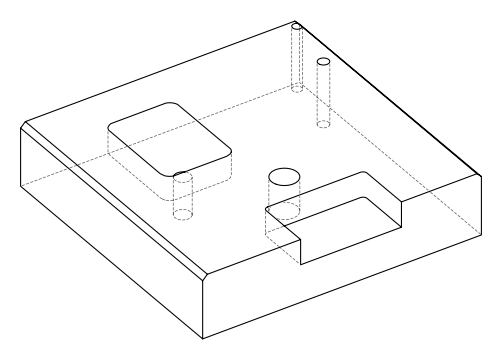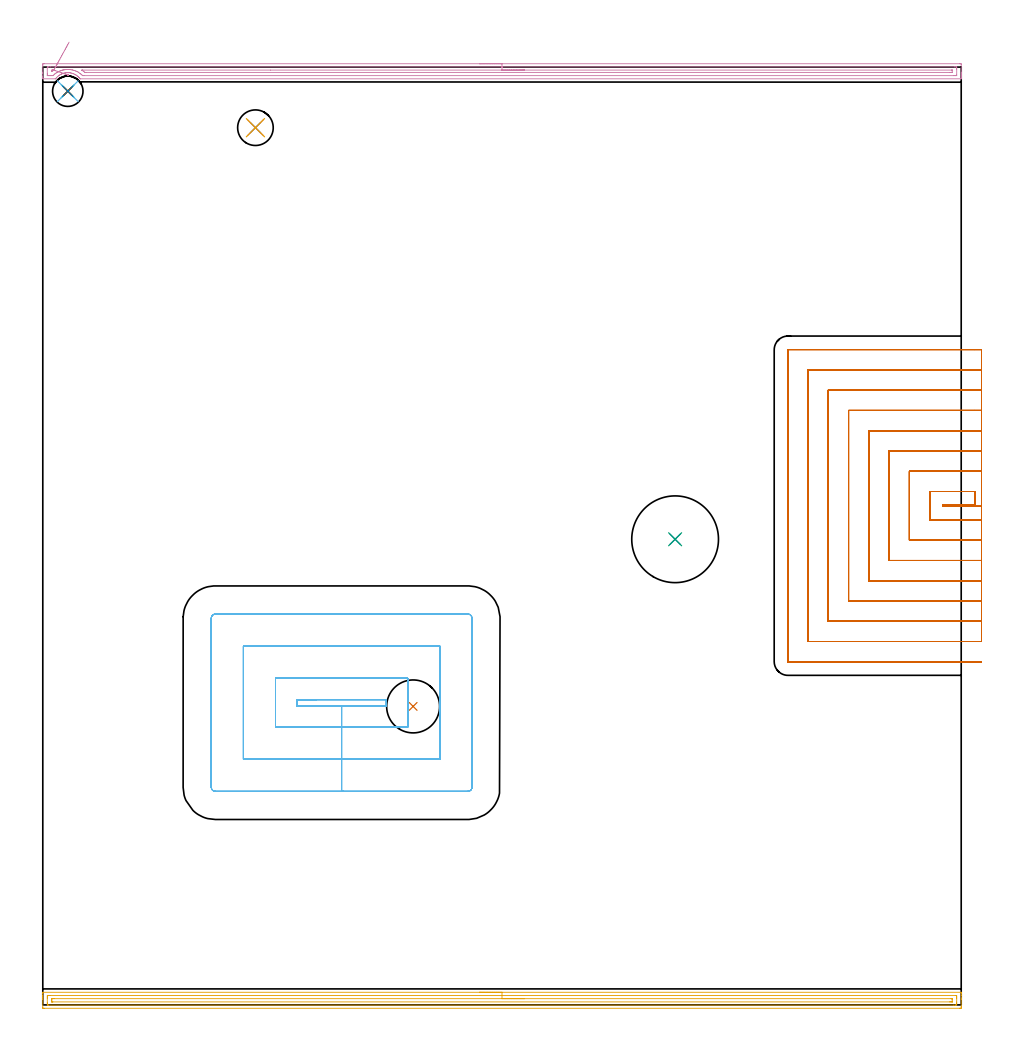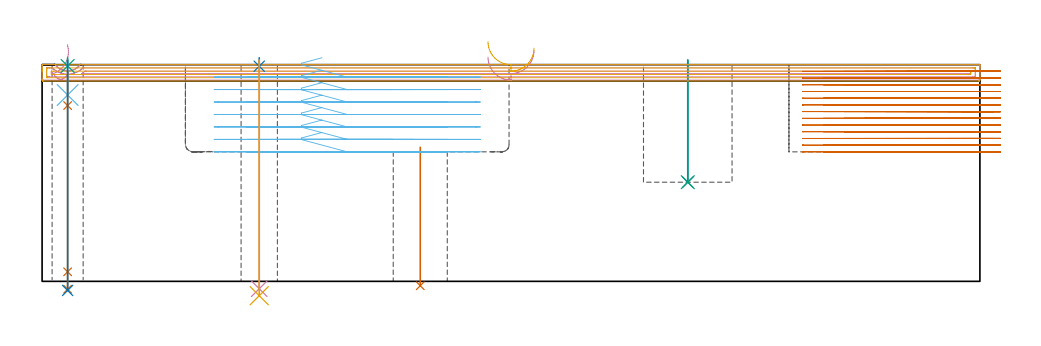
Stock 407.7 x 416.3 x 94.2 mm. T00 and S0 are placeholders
(PLAN: 14 operations, 10 tool changes, 104.8 min)
(1 INDEXABLE_INSERT_DRILL_THROUGH_HOLE_FROM_SOLID | STEP1HOLE | NXT0302_018 | 0.25 min | 40809 mm3)
(2 INDEXABLE_INSERT_DRILL_BLIND_HOLE_FROM_SOLID | STEP1POCKET | NXT0302_018 | 0.21 min | 22020 mm3)
(3 DRILL_TO_ENLARGE_BLIND_HOLE | STEP1POCKET | UGT0301_384 | 0.21 min | 37436 mm3)
(4 AREA_MILL | FG_CHAMFER_SURFACE | UGT0205_001 | 10.04 min | 9150 mm3)
(5 AREA_MILL_1 | FG_CHAMFER_SURFACE_1 | UGT0205_001 | 9.97 min | 10275 mm3)
(6 MILL_RECTANGULAR_POCKET | POCKET_RECTANGULAR_STRAIGHT | NXT0201_007 | Follow Part, ap 6.25, ae 75% | 14.17 min | 528859 mm3)
(7 MILL_SLOT | SLOT_PARTIAL_RECTANGULAR | NXT0201_011 | Follow Part, ap 3, ae 75% | 68.15 min | 473158 mm3)
(8 SPOT_DRILL | STEP1HOLE_1 | NXT0321_9005460120000 | 0.03 min | 0 mm3)
(9 SPOT_DRILL_1 | STEP1HOLE_2 | NXT0321_9005460120000 | 0.03 min | 35 mm3)
(10 DRILL_THROUGH_HOLE_INTO_CENTER | STEP1HOLE_1 | NXT0301_065 | 0.4 min | 6477 mm3)
(11 DRILL_TO_ENLARGE_THROUGH_HOLE | STEP1HOLE_1 | UGT0301_240 | 0.41 min | 11946 mm3)
(12 DRILL_BLIND_HOLE_INTO_CENTER | STEP1HOLE_2 | NXT0301_059 | 0.06 min | 713 mm3)
(13 GUN_DRILL_THROUGH_HOLE | STEP1HOLE_2 | UGT0307_005 | 0.47 min | 4419 mm3)
(14 DRILL_TO_ENLARGE_THROUGH_HOLE_1 | STEP1HOLE_2 | NXT0301_102 | 0.4 min | 8250 mm3)
(TOOL NXT0302_018 | Index. Insert Drill 23.5mm [880-D2350L25-03] | D23.5 PA176 FL71 Z2)
(TOOL UGT0301_384 | Twist Drill Flat Bottom 38.5 mm | D38.5 PA180 FL175 Z2)
(TOOL UGT0205_001 | Chamfer Mill 20 x 3 x 45 deg. | D20 FL50 Z2)
(TOOL NXT0201_007 | ENDMILL 25mm [R216.25-25050GCK54P 1620] | D25 R3 FL54 Z5)
(TOOL NXT0201_011 | ENDMILL 12mm [2P460-1200-NA 1630] | D12 FL38 Z6)
(TOOL NXT0321_9005460120000 | NC Spot Drill, 142deg, 12mm, Carbide, Uncoated | D12 PA142 FL30 Z2)
(TOOL NXT0301_065 | Carbide Drill 9.4mm [860.1-0940-075A1-MM 2214] | D9.4 PA140 FL98 Z2)
(TOOL UGT0301_240 | Twist Drill 15.8 mm | D15.8 PA118 FL120 Z2)
(TOOL NXT0301_059 | Carbide Drill 8.8mm [860.1-0880-026A1-MM 2214] | D8.8 PA140 FL47 Z2)
(TOOL UGT0307_005 | Gun Drill 8.3 mm | D8.3 PA130 FL24 Z1)
(TOOL NXT0301_102 | Carbide Drill 13.5mm [860.1-1350-108A1-MM 2214] | D13.5 PA140 FL123 Z2)
(OP 1 INDEXABLE_INSERT_DRILL_THROUGH_HOLE_FROM_SOLID)
G17 G21 G94 G90
T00 M6
G54
G17 G0 G90 X164.4 Y132.5 S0 M3
G43 Z104.2 H1
G94 G81 G98 Z-1.91 F250. R58.3
G80
M5
M2
(OP 2 INDEXABLE_INSERT_DRILL_BLIND_HOLE_FROM_SOLID)
G17 G21 G94 G90
T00 M6
G54
G17 G0 G90 X280.7 Y206.7 S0 M3
G43 Z104.2 H1
G94 G81 G98 Z43.1 F250. R96.2
G80
M5
M2
(OP 3 DRILL_TO_ENLARGE_BLIND_HOLE)
G17 G21 G94 G90
T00 M6
G54
G17 G0 G90 X280.7 Y206.7 S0 M3
G43 Z104.2 H0
G94 G81 G98 Z43.1 F250. R96.2
G80
M5
M2
(OP 4 AREA_MILL)
G17 G21 G94 G90
T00 M6
G54
G17 G0 G90 X193.85 Y417.8 S1061 M3
G43 Z104.2 H0
Z97.5
G94 G1 X193.888 Z96.628 F250.
X194.002 Z95.764
X194.191 Z94.912
X194.453 Z94.08
X194.787 Z93.274
X195.19 Z92.5
X195.659 Z91.764
X196.19 Z91.072
X196.779 Z90.429
X197.422 Z89.84
X198.114 Z89.308
X198.85 Z88.84
X199.624 Z88.437
X200.43 Z88.103
X201.262 Z87.841
X202.114 Z87.652
X202.978 Z87.538
X203.85 Z87.5
X407.082
X407.39 Y417.798
X407.69 Y417.794 Z87.503
X407.7 Y417.498 Z87.799
Y414.015 Z91.279
Y413.477 Z91.819
Y413.144 Z92.152
Y412.606 Z92.689
Y412.273 Z93.022
Y411.606 Z93.693
Y411.331 Z93.968
X407.698 Y411.214 Z94.078
X407.69 Y411.103 Z94.188
X407.529 Y411.1 Z94.2
X16.698
X16.543 Y411.103 Z94.189
X16.486 Y411.165 Z94.13
X16.339 Y411.343 Z93.957
X16.289 Y411.402 Z93.897
X16.195 Y411.515 Z93.784
X15.892 Y411.849 Z93.449
X15.785 Y411.955 Z93.343
X15.674 Y412.059 Z93.239
X15.342 Y412.339 Z92.96
X15.093 Y412.531 Z92.768
X14.999 Y412.604 Z92.695
X14.911 Y412.662 Z92.636
X14.733 Y412.781 Z92.517
X14.459 Y412.948 Z92.347
X14.106 Y413.135 Z92.163
X13.662 Y413.334 Z91.965
X13.514 Y413.389 Z91.91
X13.213 Y413.5 Z91.795
X13.124 Y413.524 Z91.768
X12.768 Y413.63 Z91.669
X12.32 Y413.729 Z91.569
X12.231 Y413.741 Z91.554
X11.886 Y413.795 Z91.502
X11.64 Y413.82 Z91.478
X11.45 Y413.839 Z91.458
X11.338 Y413.84 Z91.455
X11.297 Y413.842
X11.294
X11.244 Z91.452
X11.048 Y413.844 Z91.451
X11.014 Y413.843 Z91.453
X11.012
X10.75 Y413.838 Z91.455
X10.741 Y413.837 Z91.456
X10.586 Y413.825 Z91.472
X10.534 Y413.82 Z91.477
X10.444 Y413.808 Z91.487
X10.087 Y413.764 Z91.534
X9.641 Y413.682 Z91.617
X9.193 Y413.564 Z91.734
X8.748 Y413.416 Z91.881
X8.658 Y413.377 Z91.917
X8.422 Y413.281 Z92.017
X8.298 Y413.229 Z92.069
X7.855 Y413.014 Z92.284
X7.764 Y412.963 Z92.334
X7.739 Y412.949 Z92.349
X7.345 Y412.698 Z92.601
X6.962 Y412.425 Z92.874
X6.534 Y412.058 Z93.239
X6.069 Y411.59 Z93.708
X5.824 Y411.298 Z94.
X5.715 Y411.167 Z94.129
X5.704 Y411.152 Z94.143
X5.657 Y411.103 Z94.189
X5.531 Y411.1 Z94.2
X0.171
X0.01 Y411.103 Z94.188
X0.002 Y411.214 Z94.078
X0. Y411.331 Z93.968
Y411.606 Z93.693
Y412.273 Z93.022
Y413.477 Z91.819
Y414.015 Z91.279
Y417.229 Z88.068
X0.003 Y417.498 Z87.799
X0.01 Y417.794 Z87.503
X0.31 Y417.798 Z87.5
X0.618 Y417.8
X203.85
Y416.386 Z88.914
X404.65
X405.296 Y416.385 Z88.915
X405.546 Y416.383 Z88.917
X405.649 Y416.379 Z88.921
X405.691 Y416.375 Z88.925
X405.693 Y416.353 Z88.947
X405.698 Y416.235 Z89.065
X405.7 Y415.756 Z89.544
Y415.362 Z89.938
X405.698 Y412.751 Z92.549
X405.694 Y412.618 Z92.682
X405.689 Y412.521 Z92.779
X405.618 Y412.52 Z92.78
X405.296 Y412.516 Z92.784
X405.048 Y412.515 Z92.785
X404.402 Y412.514 Z92.786
X18.237 Y412.515 Z92.785
X17.914 Y412.516 Z92.784
X17.753 Y412.519 Z92.781
X17.677 Y412.521 Z92.779
X17.591 Y412.599 Z92.701
X17.305 Y412.868 Z92.432
X16.985 Y413.144 Z92.156
X16.698 Y413.378 Z91.922
X16.485 Y413.54 Z91.76
X15.853 Y413.967 Z91.333
X15.804 Y413.997 Z91.303
X15.773 Y414.015 Z91.285
X15.211 Y414.306 Z90.994
X14.911 Y414.441 Z90.859
X14.619 Y414.568 Z90.732
X14.163 Y414.744 Z90.556
X14.018 Y414.791 Z90.509
X13.702 Y414.885 Z90.415
X13.124 Y415.026 Z90.274
X12.936 Y415.069 Z90.231
X12.231 Y415.182 Z90.118
X11.889 Y415.218 Z90.082
X11.596 Y415.244 Z90.056
X11.338 Y415.25 Z90.05
X10.961 Y415.252 Z90.048
X10.444 Y415.232 Z90.068
X10.123 Y415.199 Z90.101
X9.551 Y415.12 Z90.18
X9.348 Y415.083 Z90.217
X9.034 Y415.022 Z90.278
X8.658 Y414.932 Z90.368
X8.62 Y414.922 Z90.378
X8.483 Y414.885 Z90.415
X7.944 Y414.71 Z90.59
X7.868 Y414.684 Z90.616
X7.764 Y414.643 Z90.657
X7.314 Y414.454 Z90.846
X6.871 Y414.245 Z91.055
X6.714 Y414.168 Z91.132
X6.437 Y414.015 Z91.285
X6.157 Y413.84 Z91.46
X5.978 Y413.722 Z91.578
X5.634 Y413.478 Z91.822
X5.496 Y413.377 Z91.923
X5.209 Y413.144 Z92.156
X5.142 Y413.087 Z92.213
X5.084 Y413.036 Z92.264
X4.688 Y412.659 Z92.641
X4.616 Y412.591 Z92.709
X4.57 Y412.549 Z92.751
X4.544 Y412.528 Z92.772
X4.512 Y412.521 Z92.779
X4.191 Y412.517 Z92.783
X3.943 Y412.515 Z92.785
X3.298 Y412.514 Z92.786
X3.05
X2.404 Y412.515 Z92.785
X2.154 Y412.517 Z92.783
X2.051 Y412.521 Z92.779
X2.01 Y412.525 Z92.775
X2.008 Y412.547 Z92.753
X2.002 Y412.665 Z92.635
X2. Y413.144 Z92.156
Y413.538 Z91.762
X2.002 Y416.149 Z89.151
X2.006 Y416.282 Z89.018
X2.011 Y416.379 Z88.921
X2.082 Y416.38 Z88.92
X2.404 Y416.384 Z88.916
X2.652 Y416.385 Z88.915
X3.298 Y416.386 Z88.914
X203.85
Y414.972 Z90.328
X403.509 Y414.971 Z90.329
X403.597 Y414.969 Z90.331
X403.655 Y414.966 Z90.334
X403.69 Y414.963 Z90.337
X403.693 Y414.947 Z90.353
X403.696 Y414.885 Z90.415
X403.698 Y414.701 Z90.599
X403.69 Y414.015 Z91.285
X403.677 Y413.935 Z91.365
X403.594 Y413.931 Z91.369
X403.509 Y413.93 Z91.37
X402.704 Y413.928 Z91.372
X19.289 Y413.929 Z91.371
X19.113 Y413.93 Z91.37
X18.759 Y413.935 Z91.365
X18.676 Y413.937 Z91.363
X18.663 Y413.945 Z91.355
X18.633 Y413.967 Z91.333
X18.574 Y414.015 Z91.285
X18.484 Y414.088 Z91.212
X18.063 Y414.425 Z90.875
X17.591 Y414.752 Z90.548
X17.398 Y414.885 Z90.415
X17.299 Y414.956 Z90.344
X17.415 Y414.965 Z90.335
X17.505 Y414.969 Z90.331
X17.591 Y414.971 Z90.329
X101.04 Y414.972 Z90.328
X203.85
X204.722 Z90.366
X205.587 Z90.48
X206.438 Z90.669
X207.27 Z90.932
X208.076 Z91.265
X208.85 Z91.668
X209.586 Z92.137
X210.278 Z92.668
X210.921 Z93.257
X211.51 Z93.901
X212.042 Z94.593
X212.51 Z95.328
X212.913 Z96.102
X213.247 Z96.908
X213.509 Z97.74
X213.698 Z98.592
X213.812 Z99.457
X213.85 Z100.328
G0 Z104.2
X11.672 Y427.352
Z91.255
G1 X11.383 Y426.822 Z90.625
X11.069 Y426.246 Z90.05
X10.732 Y425.628 Z89.534
X10.375 Y424.973 Z89.082
X10. Y424.286 Z88.697
X9.61 Y423.572 Z88.381
X9.209 Y422.837 Z88.137
X8.799 Y422.086 Z87.967
X8.384 Y421.324 Z87.873
X7.966 Y420.559 Z87.854
X7.549 Y419.795 Z87.912
X7.136 Y419.038 Z88.045
X6.73 Y418.294 Z88.253
X6.334 Y417.569 Z88.533
X5.952 Y416.868 Z88.885
X5.586 Y416.197 Z89.305
X5.238 Y415.56 Z89.79
X4.913 Y414.963 Z90.337
X4.911 Y414.961 Z90.339
X4.87 Y414.93 Z90.37
X4.443 Y414.64 Z90.66
X4.01 Y414.344 Z90.956
X4.009 Y414.699 Z90.601
X4.01 Y414.885 Z90.415
X4.023 Y414.965 Z90.335
X4.106 Y414.969 Z90.331
X4.191 Y414.971 Z90.329
X4.28
X4.456
X4.81 Y414.968 Z90.332
X4.909 Y414.965 Z90.335
X4.913 Y414.963 Z90.337
X5.685 Y414.697 Z90.643
X6.428 Y414.44 Z91.02
X7.138 Y414.194 Z91.464
X7.808 Y413.963 Z91.972
X8.435 Y413.746 Z92.539
X9.012 Y413.547 Z93.163
X9.535 Y413.366 Z93.837
X10.001 Y413.205 Z94.556
X10.406 Y413.065 Z95.316
X10.747 Y412.947 Z96.111
X11.021 Y412.852 Z96.934
X11.226 Y412.781 Z97.779
X11.361 Y412.735 Z98.639
X11.424 Y412.713 Z99.509
X11.415 Y412.716 Z100.381
X11.335 Y412.744 Z101.25
X11.184 Y412.796 Z102.107
X10.962 Y412.873 Z102.947
G0 Z104.2
M5
M2
(OP 5 AREA_MILL_1)
G17 G21 G94 G90
T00 M6
G54
G17 G0 G90 X193.85 Y5.6 S1061 M3
G43 Z104.2 H0
G94 G1 X193.888 Z103.328 F250.
X194.002 Z102.463
X194.191 Z101.612
X194.453 Z100.78
X194.787 Z99.974
X195.19 Z99.2
X195.658 Z98.464
X196.19 Z97.772
X196.779 Z97.129
X197.422 Z96.539
X198.114 Z96.008
X198.85 Z95.54
X199.624 Z95.137
X200.43 Z94.803
X201.262 Z94.541
X202.114 Z94.352
X202.978 Z94.238
X203.85 Z94.2
X407.533
X407.69 Y5.605 Z94.195
X407.692 Y5.592 Z94.183
X407.7 Y5.246 Z93.845
Y4.931 Z93.531
Y4.256 Z92.85
Y3.036 Z91.632
Y2.491 Z91.085
Y-0.766 Z87.831
X407.697 Y-1.038 Z87.559
X407.691 Y-1.491 Z87.106
X407.545 Y-1.495 Z87.103
X407.082 Y-1.5 Z87.1
X0.618
X0.155 Y-1.495 Z87.103
X0.009 Y-1.491 Z87.106
X0. Y-1.038 Z87.559
Y2.491 Z91.085
Y3.036 Z91.632
Y3.373 Z91.969
Y3.918 Z92.514
Y4.256 Z92.85
Y5.246 Z93.846
X0.008 Y5.592 Z94.183
X0.01 Y5.605 Z94.195
X0.167 Y5.6 Z94.2
X203.85
Y4.186 Z92.786
X405.296 Y4.185 Z92.785
X405.367
X405.671 Y4.179 Z92.779
X405.69 Y4.08 Z92.68
X405.697 Y3.859 Z92.459
X405.699 Y3.373 Z91.973
X405.7 Y2.974 Z91.574
Y1.21 Z89.81
X405.699 Y0.727 Z89.327
X405.698 Y0.33 Z88.93
X405.69 Y-0.065 Z88.535
X405.296 Y-0.082 Z88.518
X405.224 Y-0.084 Z88.516
X404.402 Y-0.086 Z88.514
X2.404 Y-0.085 Z88.515
X2.333
X2.029 Y-0.079 Z88.521
X2.01 Y0.02 Z88.62
X2.003 Y0.241 Z88.841
X2.001 Y0.727 Z89.327
X2. Y1.126 Z89.726
Y2.89 Z91.49
X2.001 Y3.373 Z91.973
X2.002 Y3.77 Z92.37
X2.01 Y4.165 Z92.765
X2.404 Y4.182 Z92.782
X2.477 Y4.184 Z92.784
X3.298 Y4.186 Z92.786
X203.85
Y2.771 Z91.371
X403.225
X403.509 Y2.77 Z91.37
X403.603 Y2.768 Z91.368
X403.677 Y2.765 Z91.365
X403.69 Y2.762 Z91.362
X403.694 Y2.733 Z91.333
X403.697 Y2.68 Z91.28
X403.699 Y2.491 Z91.091
X403.7 Y2.303 Z90.903
Y1.609 Z90.209
X403.699 Y1.421 Z90.021
X403.694 Y1.358 Z89.958
X403.69 Y1.339 Z89.939
X403.683 Y1.335 Z89.935
X403.651 Y1.333 Z89.933
X403.509 Y1.33 Z89.93
X402.9 Y1.329 Z89.929
X402.616 Y1.328 Z89.928
X4.475 Y1.329 Z89.929
X4.191 Y1.33 Z89.93
X4.097 Y1.332 Z89.932
X4.023 Y1.335 Z89.935
X4.01 Y1.338 Z89.938
X4.006 Y1.367 Z89.967
X4.003 Y1.42 Z90.02
X4.001 Y1.609 Z90.209
X4. Y1.797 Z90.397
Y2.491 Z91.091
X4.001 Y2.679 Z91.279
X4.006 Y2.742 Z91.342
X4.01 Y2.761 Z91.361
X4.017 Y2.765 Z91.365
X4.049 Y2.767 Z91.367
X4.191 Y2.77 Z91.37
X4.801 Y2.771 Z91.371
X5.084
X203.85
X204.722 Z91.41
X205.586 Z91.523
X206.438 Z91.712
X207.27 Z91.975
X208.076 Z92.308
X208.85 Z92.711
X209.586 Z93.18
X210.278 Z93.711
X210.921 Z94.3
X211.51 Z94.944
X212.042 Z95.636
X212.51 Z96.371
X212.913 Z97.145
X213.247 Z97.951
X213.509 Z98.783
X213.698 Z99.635
X213.812 Z100.5
X213.85 Z101.371
G0 Z104.2
M5
M2
(OP 6 MILL_RECTANGULAR_POCKET)
G17 G21 G94 G90
T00 M6
G54
G17 G0 G90 X121.652 Y135.5 S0 M3
G43 Z104.2 H1
Z97.2
G94 G1 X112.8 Z94.828 F250.
Y132.8 Z94.104
X132.65 Z88.786
X152.5 F500.
Y135.5
X112.8
Y132.8
X132.65
Y123.3
X162.
Y145.
X103.3
Y123.3
X132.65
Y109.05
X176.25
Y159.25
X89.05
Y109.05
X132.65
Y94.8
X188.7
G3 X190.5 Y96.6 R1.8
G1 Y171.7
G3 X188.7 Y173.5 R1.8
G1 X76.6
G3 X74.8 Y171.7 R1.8
G1 Y96.6
G3 X76.6 Y94.8 R1.8
G1 X132.65
X133.65
G0 X121.652 Y135.5 Z91.786
G1 X112.8 Z89.414 F250.
Y132.8 Z88.69
X132.65 Z83.371
X152.5 F500.
Y135.5
X112.8
Y132.8
X132.65
Y123.3
X162.
Y145.
X103.3
Y123.3
X132.65
Y109.05
X176.25
Y159.25
X89.05
Y109.05
X132.65
Y94.8
X188.7
G3 X190.5 Y96.6 R1.8
G1 Y171.7
G3 X188.7 Y173.5 R1.8
G1 X76.6
G3 X74.8 Y171.7 R1.8
G1 Y96.6
G3 X76.6 Y94.8 R1.8
G1 X132.65
X133.65
G0 X121.652 Y135.5 Z86.371
G1 X112.8 Z83.999 F250.
Y132.8 Z83.276
X132.65 Z77.957
X152.5 F500.
Y135.5
X112.8
Y132.8
X132.65
Y123.3
X162.
Y145.
X103.3
Y123.3
X132.65
Y109.05
X176.25
Y159.25
X89.05
Y109.05
X132.65
Y94.8
X188.7
G3 X190.5 Y96.6 R1.8
G1 Y171.7
G3 X188.7 Y173.5 R1.8
G1 X76.6
G3 X74.8 Y171.7 R1.8
G1 Y96.6
G3 X76.6 Y94.8 R1.8
G1 X132.65
X133.65
G0 X121.652 Y135.5 Z80.957
G1 X112.8 Z78.585 F250.
Y132.8 Z77.862
X132.65 Z72.543
X152.5 F500.
Y135.5
X112.8
Y132.8
X132.65
Y123.3
X162.
Y145.
X103.3
Y123.3
X132.65
Y109.05
X176.25
Y159.25
X89.05
Y109.05
X132.65
Y94.8
X188.7
G3 X190.5 Y96.6 R1.8
G1 Y171.7
G3 X188.7 Y173.5 R1.8
G1 X76.6
G3 X74.8 Y171.7 R1.8
G1 Y96.6
G3 X76.6 Y94.8 R1.8
G1 X132.65
X133.65
G0 X121.652 Y135.5 Z75.543
G1 X112.8 Z73.171 F250.
Y132.8 Z72.447
X132.65 Z67.129
X152.5 F500.
Y135.5
X112.8
Y132.8
X132.65
Y123.3
X162.
Y145.
X103.3
Y123.3
X132.65
Y109.05
X176.25
Y159.25
X89.05
Y109.05
X132.65
Y94.8
X188.7
G3 X190.5 Y96.6 R1.8
G1 Y171.7
G3 X188.7 Y173.5 R1.8
G1 X76.6
G3 X74.8 Y171.7 R1.8
G1 Y96.6
G3 X76.6 Y94.8 R1.8
G1 X132.65
X133.65
G0 X121.652 Y135.5 Z70.129
G1 X112.8 Z67.757 F250.
Y132.8 Z67.033
X132.65 Z61.714
X152.5 F500.
Y135.5
X112.8
Y132.8
X132.65
Y123.3
X162.
Y145.
X103.3
Y123.3
X132.65
Y109.05
X176.25
Y159.25
X89.05
Y109.05
X132.65
Y94.8
X188.7
G3 X190.5 Y96.6 R1.8
G1 Y171.7
G3 X188.7 Y173.5 R1.8
G1 X76.6
G3 X74.8 Y171.7 R1.8
G1 Y96.6
G3 X76.6 Y94.8 R1.8
G1 X132.65
X133.65
G0 X121.652 Y135.5 Z64.714
G1 X112.8 Z62.342 F250.
Y132.8 Z61.619
X132.65 Z56.3
X152.5 F500.
Y135.5
X112.8
Y132.8
X132.65
Y123.3
X162.
Y145.
X103.3
Y123.3
X132.65
Y109.05
X176.25
Y159.25
X89.05
Y109.05
X132.65
Y94.8
X188.7
G3 X190.5 Y96.6 R1.8
G1 Y171.7
G3 X188.7 Y173.5 R1.8
G1 X76.6
G3 X74.8 Y171.7 R1.8
G1 Y96.6
G3 X76.6 Y94.8 R1.8
G1 X132.65
X133.65
G0 Z104.2
M5
M2
(OP 7 MILL_SLOT)
G17 G21 G94 G90
T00 M6
G54
G17 G0 G90 X416.7 Y221.3 S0 M3
G43 Z104.2 H1
Z91.285
G94 G1 X413.7 F250.
X399.7 F500.
Y221.9
X413.7
Y227.9
X393.7
Y215.3
X413.7
X416.7 F250.
Y236.9
X413.7
X384.7 F500.
Y206.3
X413.7
X416.7 F250.
Y245.9
X413.7
X375.7 F500.
Y197.3
X413.7
X416.7 F250.
Y254.9
X413.7
X366.7 F500.
Y188.3
X413.7
X416.7 F250.
Y263.9
X413.7
X357.7 F500.
Y179.3
X413.7
X416.7 F250.
Y272.9
X413.7
X348.7 F500.
Y170.3
X413.7
X416.7 F250.
Y281.9
X413.7
X339.7 F500.
Y161.3
X413.7
X416.7 F250.
Y290.9
X413.7
X330.8 F500.
X330.745 Y290.895
X330.705 Y290.855
X330.7 Y290.8
Y152.4
X330.705 Y152.345
X330.745 Y152.305
X330.8 Y152.3
X413.7
X416.7 F250.
G0 Y221.3 Z88.369
G1 X413.7
X399.7 F500.
Y221.9
X413.7
Y227.9
X393.7
Y215.3
X413.7
X416.7 F250.
Y236.9
X413.7
X384.7 F500.
Y206.3
X413.7
X416.7 F250.
Y245.9
X413.7
X375.7 F500.
Y197.3
X413.7
X416.7 F250.
Y254.9
X413.7
X366.7 F500.
Y188.3
X413.7
X416.7 F250.
Y263.9
X413.7
X357.7 F500.
Y179.3
X413.7
X416.7 F250.
Y272.9
X413.7
X348.7 F500.
Y170.3
X413.7
X416.7 F250.
Y281.9
X413.7
X339.7 F500.
Y161.3
X413.7
X416.7 F250.
Y290.9
X413.7
X330.8 F500.
X330.745 Y290.895
X330.705 Y290.855
X330.7 Y290.8
Y152.4
X330.705 Y152.345
X330.745 Y152.305
X330.8 Y152.3
X413.7
X416.7 F250.
G0 Y221.3 Z85.454
G1 X413.7
X399.7 F500.
Y221.9
X413.7
Y227.9
X393.7
Y215.3
X413.7
X416.7 F250.
Y236.9
X413.7
X384.7 F500.
Y206.3
X413.7
X416.7 F250.
Y245.9
X413.7
X375.7 F500.
Y197.3
X413.7
X416.7 F250.
Y254.9
X413.7
X366.7 F500.
Y188.3
X413.7
X416.7 F250.
Y263.9
X413.7
X357.7 F500.
Y179.3
X413.7
X416.7 F250.
Y272.9
X413.7
X348.7 F500.
Y170.3
X413.7
X416.7 F250.
Y281.9
X413.7
X339.7 F500.
Y161.3
X413.7
X416.7 F250.
Y290.9
X413.7
X330.8 F500.
X330.745 Y290.895
X330.705 Y290.855
X330.7 Y290.8
Y152.4
X330.705 Y152.345
X330.745 Y152.305
X330.8 Y152.3
X413.7
X416.7 F250.
G0 Y221.3 Z82.538
G1 X413.7
X399.7 F500.
Y221.9
X413.7
Y227.9
X393.7
Y215.3
X413.7
X416.7 F250.
Y236.9
X413.7
X384.7 F500.
Y206.3
X413.7
X416.7 F250.
Y245.9
X413.7
X375.7 F500.
Y197.3
X413.7
X416.7 F250.
Y254.9
X413.7
X366.7 F500.
Y188.3
X413.7
X416.7 F250.
Y263.9
X413.7
X357.7 F500.
Y179.3
X413.7
X416.7 F250.
Y272.9
X413.7
X348.7 F500.
Y170.3
X413.7
X416.7 F250.
Y281.9
X413.7
X339.7 F500.
Y161.3
X413.7
X416.7 F250.
Y290.9
X413.7
X330.8 F500.
X330.745 Y290.895
X330.705 Y290.855
X330.7 Y290.8
Y152.4
X330.705 Y152.345
X330.745 Y152.305
X330.8 Y152.3
X413.7
X416.7 F250.
G0 Y221.3 Z79.623
G1 X413.7
X399.7 F500.
Y221.9
X413.7
Y227.9
X393.7
Y215.3
X413.7
X416.7 F250.
Y236.9
X413.7
X384.7 F500.
Y206.3
X413.7
X416.7 F250.
Y245.9
X413.7
X375.7 F500.
Y197.3
X413.7
X416.7 F250.
Y254.9
X413.7
X366.7 F500.
Y188.3
X413.7
X416.7 F250.
Y263.9
X413.7
X357.7 F500.
Y179.3
X413.7
X416.7 F250.
Y272.9
X413.7
X348.7 F500.
Y170.3
X413.7
X416.7 F250.
Y281.9
X413.7
X339.7 F500.
Y161.3
X413.7
X416.7 F250.
Y290.9
X413.7
X330.8 F500.
X330.745 Y290.895
X330.705 Y290.855
X330.7 Y290.8
Y152.4
X330.705 Y152.345
X330.745 Y152.305
X330.8 Y152.3
X413.7
X416.7 F250.
G0 Y221.3 Z76.708
G1 X413.7
X399.7 F500.
Y221.9
X413.7
Y227.9
X393.7
Y215.3
X413.7
X416.7 F250.
Y236.9
X413.7
X384.7 F500.
Y206.3
X413.7
X416.7 F250.
Y245.9
X413.7
X375.7 F500.
Y197.3
X413.7
X416.7 F250.
Y254.9
X413.7
X366.7 F500.
Y188.3
X413.7
X416.7 F250.
Y263.9
X413.7
X357.7 F500.
Y179.3
X413.7
X416.7 F250.
Y272.9
X413.7
X348.7 F500.
Y170.3
X413.7
X416.7 F250.
Y281.9
X413.7
X339.7 F500.
Y161.3
X413.7
X416.7 F250.
Y290.9
X413.7
X330.8 F500.
X330.745 Y290.895
X330.705 Y290.855
X330.7 Y290.8
Y152.4
X330.705 Y152.345
X330.745 Y152.305
X330.8 Y152.3
X413.7
X416.7 F250.
G0 Y221.3 Z73.792
G1 X413.7
X399.7 F500.
Y221.9
X413.7
Y227.9
X393.7
Y215.3
X413.7
X416.7 F250.
Y236.9
X413.7
X384.7 F500.
Y206.3
X413.7
X416.7 F250.
Y245.9
X413.7
X375.7 F500.
Y197.3
X413.7
X416.7 F250.
Y254.9
X413.7
X366.7 F500.
Y188.3
X413.7
X416.7 F250.
Y263.9
X413.7
X357.7 F500.
Y179.3
X413.7
X416.7 F250.
Y272.9
X413.7
X348.7 F500.
Y170.3
X413.7
X416.7 F250.
Y281.9
X413.7
X339.7 F500.
Y161.3
X413.7
X416.7 F250.
Y290.9
X413.7
X330.8 F500.
X330.745 Y290.895
X330.705 Y290.855
X330.7 Y290.8
Y152.4
X330.705 Y152.345
X330.745 Y152.305
X330.8 Y152.3
X413.7
X416.7 F250.
G0 Y221.3 Z70.877
G1 X413.7
X399.7 F500.
Y221.9
X413.7
Y227.9
X393.7
Y215.3
X413.7
X416.7 F250.
Y236.9
X413.7
X384.7 F500.
Y206.3
X413.7
X416.7 F250.
Y245.9
X413.7
X375.7 F500.
Y197.3
X413.7
X416.7 F250.
Y254.9
X413.7
X366.7 F500.
Y188.3
X413.7
X416.7 F250.
Y263.9
X413.7
X357.7 F500.
Y179.3
X413.7
X416.7 F250.
Y272.9
X413.7
X348.7 F500.
Y170.3
X413.7
X416.7 F250.
Y281.9
X413.7
X339.7 F500.
Y161.3
X413.7
X416.7 F250.
Y290.9
X413.7
X330.8 F500.
X330.745 Y290.895
X330.705 Y290.855
X330.7 Y290.8
Y152.4
X330.705 Y152.345
X330.745 Y152.305
X330.8 Y152.3
X413.7
X416.7 F250.
G0 Y221.3 Z67.962
G1 X413.7
X399.7 F500.
Y221.9
X413.7
Y227.9
X393.7
Y215.3
X413.7
X416.7 F250.
Y236.9
X413.7
X384.7 F500.
Y206.3
X413.7
X416.7 F250.
Y245.9
X413.7
X375.7 F500.
Y197.3
X413.7
X416.7 F250.
Y254.9
X413.7
X366.7 F500.
Y188.3
X413.7
X416.7 F250.
Y263.9
X413.7
X357.7 F500.
Y179.3
X413.7
X416.7 F250.
Y272.9
X413.7
X348.7 F500.
Y170.3
X413.7
X416.7 F250.
Y281.9
X413.7
X339.7 F500.
Y161.3
X413.7
X416.7 F250.
Y290.9
X413.7
X330.8 F500.
X330.745 Y290.895
X330.705 Y290.855
X330.7 Y290.8
Y152.4
X330.705 Y152.345
X330.745 Y152.305
X330.8 Y152.3
X413.7
X416.7 F250.
G0 Y221.3 Z65.046
G1 X413.7
X399.7 F500.
Y221.9
X413.7
Y227.9
X393.7
Y215.3
X413.7
X416.7 F250.
Y236.9
X413.7
X384.7 F500.
Y206.3
X413.7
X416.7 F250.
Y245.9
X413.7
X375.7 F500.
Y197.3
X413.7
X416.7 F250.
Y254.9
X413.7
X366.7 F500.
Y188.3
X413.7
X416.7 F250.
Y263.9
X413.7
X357.7 F500.
Y179.3
X413.7
X416.7 F250.
Y272.9
X413.7
X348.7 F500.
Y170.3
X413.7
X416.7 F250.
Y281.9
X413.7
X339.7 F500.
Y161.3
X413.7
X416.7 F250.
Y290.9
X413.7
X330.8 F500.
X330.745 Y290.895
X330.705 Y290.855
X330.7 Y290.8
Y152.4
X330.705 Y152.345
X330.745 Y152.305
X330.8 Y152.3
X413.7
X416.7 F250.
G0 Y221.3 Z62.131
G1 X413.7
X399.7 F500.
Y221.9
X413.7
Y227.9
X393.7
Y215.3
X413.7
X416.7 F250.
Y236.9
X413.7
X384.7 F500.
Y206.3
X413.7
X416.7 F250.
Y245.9
X413.7
X375.7 F500.
Y197.3
X413.7
X416.7 F250.
Y254.9
X413.7
X366.7 F500.
Y188.3
X413.7
X416.7 F250.
Y263.9
X413.7
X357.7 F500.
Y179.3
X413.7
X416.7 F250.
Y272.9
X413.7
X348.7 F500.
Y170.3
X413.7
X416.7 F250.
Y281.9
X413.7
X339.7 F500.
Y161.3
X413.7
X416.7 F250.
Y290.9
X413.7
X330.8 F500.
X330.745 Y290.895
X330.705 Y290.855
X330.7 Y290.8
Y152.4
X330.705 Y152.345
X330.745 Y152.305
X330.8 Y152.3
X413.7
X416.7 F250.
G0 Y221.3 Z59.215
G1 X413.7
X399.7 F500.
Y221.9
X413.7
Y227.9
X393.7
Y215.3
X413.7
X416.7 F250.
Y236.9
X413.7
X384.7 F500.
Y206.3
X413.7
X416.7 F250.
Y245.9
X413.7
X375.7 F500.
Y197.3
X413.7
X416.7 F250.
Y254.9
X413.7
X366.7 F500.
Y188.3
X413.7
X416.7 F250.
Y263.9
X413.7
X357.7 F500.
Y179.3
X413.7
X416.7 F250.
Y272.9
X413.7
X348.7 F500.
Y170.3
X413.7
X416.7 F250.
Y281.9
X413.7
X339.7 F500.
Y161.3
X413.7
X416.7 F250.
Y290.9
X413.7
X330.8 F500.
X330.745 Y290.895
X330.705 Y290.855
X330.7 Y290.8
Y152.4
X330.705 Y152.345
X330.745 Y152.305
X330.8 Y152.3
X413.7
X416.7 F250.
G0 Y221.3 Z56.3
G1 X413.7
X399.7 F500.
Y221.9
X413.7
Y227.9
X393.7
Y215.3
X413.7
X416.7 F250.
Y236.9
X413.7
X384.7 F500.
Y206.3
X413.7
X416.7 F250.
Y245.9
X413.7
X375.7 F500.
Y197.3
X413.7
X416.7 F250.
Y254.9
X413.7
X366.7 F500.
Y188.3
X413.7
X416.7 F250.
Y263.9
X413.7
X357.7 F500.
Y179.3
X413.7
X416.7 F250.
Y272.9
X413.7
X348.7 F500.
Y170.3
X413.7
X416.7 F250.
Y281.9
X413.7
X339.7 F500.
Y161.3
X413.7
X416.7 F250.
Y290.9
X413.7
X330.8 F500.
X330.745 Y290.895
X330.705 Y290.855
X330.7 Y290.8
Y152.4
X330.705 Y152.345
X330.745 Y152.305
X330.8 Y152.3
X413.7
X416.7 F250.
G0 Z104.2
M5
M2
(OP 8 SPOT_DRILL)
G17 G21 G94 G90
T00 M6
G54
G17 G0 G90 X94.4 Y389.4 S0 M3
G43 Z104.2 H0
G94 G81 G98 Z93.52 F250. R97.2
G80
M5
M2
(OP 9 SPOT_DRILL_1)
G17 G21 G94 G90
T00 M6
G54
G17 G0 G90 X11.1 Y405.6 S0 M3
G43 Z104.2 H0
G94 G81 G98 Z93.619 F250. R97.2
G80
M5
M2
(OP 10 DRILL_THROUGH_HOLE_INTO_CENTER)
G17 G21 G94 G90
T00 M6
G54
G17 G0 G90 X94.4 Y389.4 S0 M3
G43 Z104.2 H1
G94 G73 G98 Z-3.211 F250. Q8.856 R96.2
G80
M5
M2
(OP 11 DRILL_TO_ENLARGE_THROUGH_HOLE)
G17 G21 G94 G90
T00 M6
G54
G17 G0 G90 X94.4 Y389.4 S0 M3
G43 Z104.2 H0
G94 G73 G98 Z-6.247 F250. Q14.35 R96.2
G80
M5
M2
(OP 12 DRILL_BLIND_HOLE_INTO_CENTER)
G17 G21 G94 G90
T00 M6
G54
G17 G0 G90 X11.1 Y405.6 S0 M3
G43 Z104.2 H1
G94 G81 G98 Z81. F250. R96.2
G80
M5
M2
(OP 13 GUN_DRILL_THROUGH_HOLE)
G17 G21 G94 G90
T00 M6
G54
G17 G0 G90 X11.1 Y405.6 M8
G43 Z104.2 H0
Z91.117
S716 M3
G94 G1 Z76.425 F125. M26
G4 X.084
Z4.15 F250.
G4 X.084
Z-3.435 F125.
G4 X.084
M5
M9
G0 Z91.117
Z104.2
M2
(OP 14 DRILL_TO_ENLARGE_THROUGH_HOLE_1)
G17 G21 G94 G90
T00 M6
G54
G17 G0 G90 X11.1 Y405.6 S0 M3
G43 Z104.2 H1
G94 G73 G98 Z-3.957 F250. Q12.27 R96.2
G80
M5
M2
